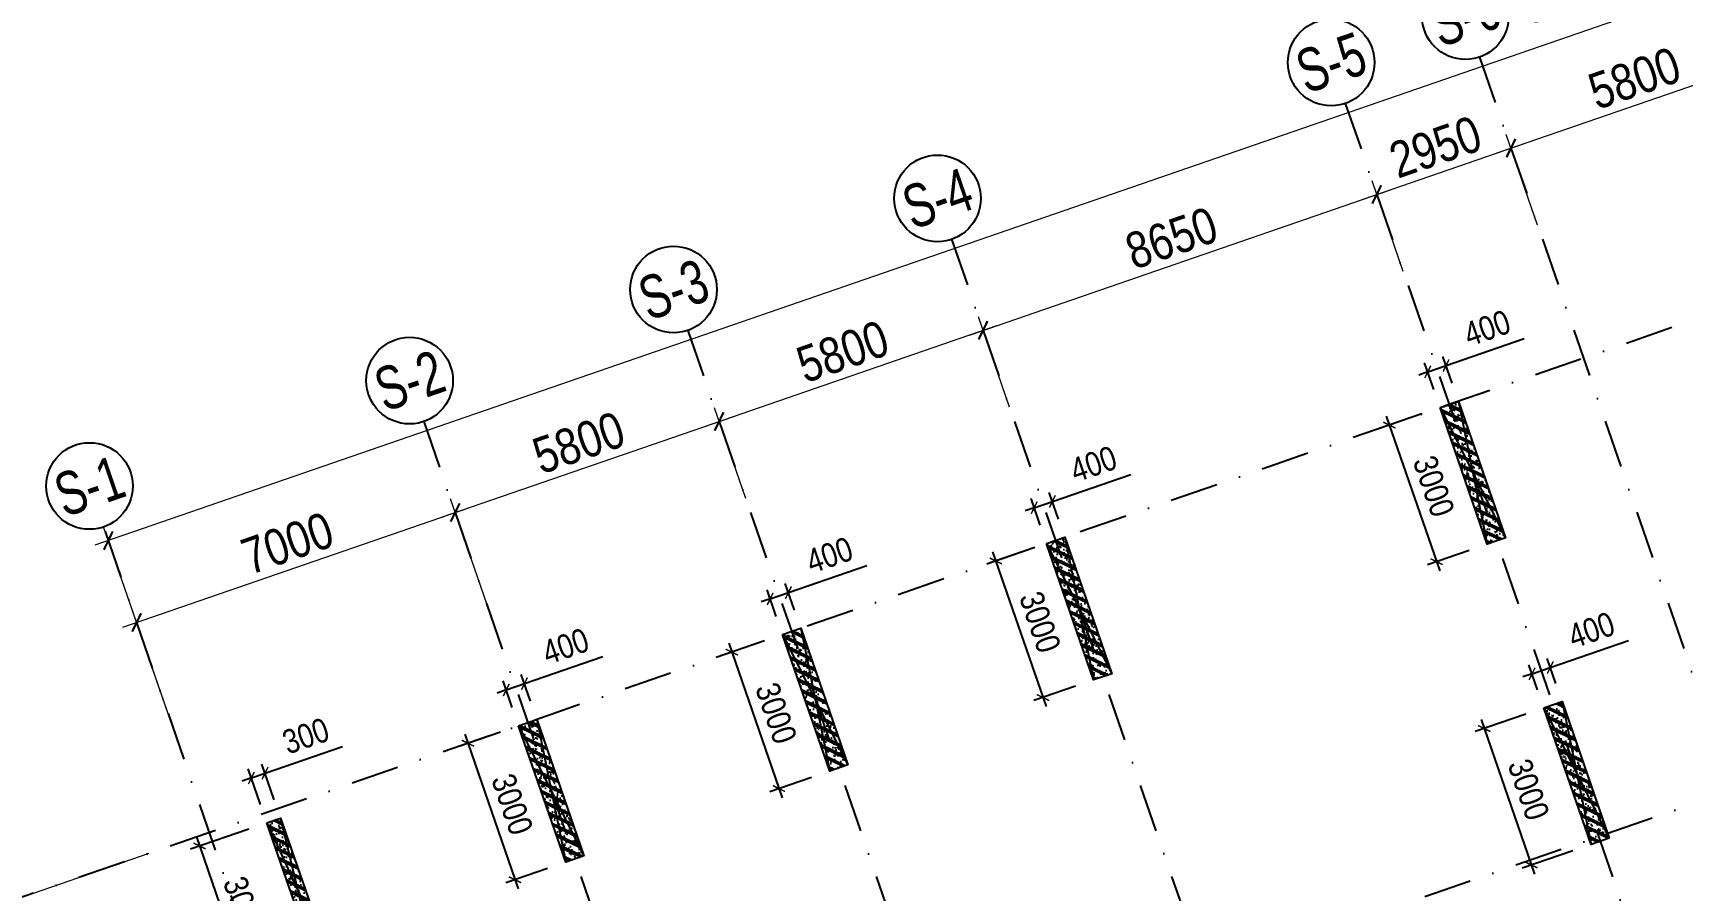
# Model space of a CAD drawing. Header units: millimetres. Extents: x 13965 to 1327256, y -72704 to 46237.
# Drawn here: x 231503 to 265754, y 1318 to 19124 of the extents above; entities that cross this region are included whole.
import ezdxf
from ezdxf.enums import TextEntityAlignment as Align

# ---------------------------------------------------------------- set-up
doc = ezdxf.new("R2010")
doc.units = ezdxf.units.MM
doc.header["$MEASUREMENT"] = 0
doc.linetypes.add('DASHDOT', pattern=[1, 0.5, -0.25, 0, -0.25])
for name, color, linetype in [('ccu11-Manh', 8, 'Continuous'), ('KC2-DIM', 251, 'Continuous'), ('KT-Luoi truc South Tower', 8, 'DASHDOT'), ('ST_MBDV Cot vach 220805$0$AUDIT_I_220805193045-1', 50, 'Continuous'), ('Xref_ST_MBDV Cot vach 30.7.2022|Xref_ST_MBDV Cot vach 30.7.2022|Xref_ST_MBDV Cot vach 30.7.2022|Xref_ST_MBDV Cot vach 30.7.2022|KC-Betong', 6, 'Continuous')]:
    doc.layers.add(name, color=color, linetype=linetype)
doc.layers.add('KT-Kich thuoc', color=159, linetype='Continuous', lineweight=18)
doc.styles.add('Arial Narrow', font='ARIALN.TTF')
doc.styles.add('ST_MBDV Cot vach 220805$0$HBA-Text', font='GOTHIC.TTF')
doc.dimstyles.new('ccu12-200', dxfattribs={"dimscale": 200, "dimtxt": 2.5, "dimasz": 1, "dimexe": 1, "dimexo": 2, "dimgap": 1, "dimtad": 1, "dimdec": 0, "dimdsep": 46, "dimtxsty": 'Arial Narrow', "dimblk": 'ARCHTICK', "dimcen": -1, "dimdle": 1, "dimclrd": 256, "dimclre": 256, "dimclrt": 3, "dimadec": 0, "dimazin": 2, "dimtfac": 0.1, "dimtdec": 0, "dimtmove": 0, "dimatfit": 1, "dimldrblk": 'ARCHTICK', "dimfxl": 1, "dimtvp": 0.833333, "dimtolj": 1, "dimtzin": 12, "dimarcsym": 0})
doc.dimstyles.new('CCU_1-300', dxfattribs={"dimscale": 300, "dimtxt": 2.5, "dimasz": 1, "dimexe": 1, "dimexo": 2, "dimgap": 0.5, "dimtad": 1, "dimdec": 0, "dimdsep": 46, "dimtxsty": 'Arial Narrow', "dimblk": 'ARCHTICK', "dimcen": -1, "dimdle": 1, "dimclrd": 256, "dimclre": 256, "dimclrt": 3, "dimadec": 0, "dimazin": 2, "dimtfac": 0.1, "dimtdec": 0, "dimtix": 1, "dimtmove": 2, "dimatfit": 1, "dimfxl": 1, "dimtvp": 0.833333, "dimtolj": 1, "dimtzin": 12, "dimarcsym": 0})

# ---------------------------------------------------------------- blocks, each defined once
blk = doc.blocks.new('_ArchTick')
at = {"color": 0, "const_width": 0.15}
blk.add_lwpolyline([(-0.5, -0.5), (0.5, 0.5)], dxfattribs=at)
blk = doc.blocks.new('*D1042')
at = {"layer": 'Defpoints', "color": 0, "transparency": 16777216}
for p in [(-107244, 41911, 0), (-103322, 33214, 0), (-108556, 31407)]:
    blk.add_point(p, dxfattribs=at)
at = {"layer": 'KT-Kich thuoc', "lineweight": -2, "transparency": 16777216}
for p, q in [((-107811, 41715), (-111940, 40289)), ((-111755, 40671), (-108459, 31124)), ((-103889, 33019), (-108840, 31309))]:
    blk.add_line(p, q, dxfattribs=at)
at = {"layer": 'KT-Kich thuoc', "lineweight": -2, "transparency": 16777216, "xscale": 300, "yscale": 300, "zscale": 300}
for p, rotation in [((-111657, 40387), 109.0471379637702), ((-108556, 31407), 289.0471379637702)]:
    blk.add_blockref('_ArchTick', p, dxfattribs=dict(at, rotation=rotation))
at = {"layer": 'KT-Kich thuoc', "color": 3, "transparency": 16777216, "insert": (-109603, 36071), "char_height": 750, "attachment_point": 5, "rotation": 289.0471, "style": 'Arial Narrow'}
blk.add_mtext('\\A1;9500', dxfattribs=at)
blk = doc.blocks.new('ST_MBDV Cot vach 220805$0$GRID-SYM-flat-103')
at = {"layer": 'ST_MBDV Cot vach 220805$0$AUDIT_I_220805193045-1'}
blk.add_circle((0, 0, 0), 900, dxfattribs=at)
at = {"layer": 'ST_MBDV Cot vach 220805$0$AUDIT_I_220805193045-1', "style": 'ST_MBDV Cot vach 220805$0$HBA-Text'}
blk.add_attdef('GRID', text='', height=900, rotation=19.0471, dxfattribs=at).set_placement((0, 0, 0), align=Align.MIDDLE_CENTER)
blk = doc.blocks.new('*D1056')
at = {"layer": 'Defpoints', "color": 0, "transparency": 16777216}
for p in [(-52359, 62652), (-108654, 48212), (-107112, 43748, 0)]:
    blk.add_point(p, dxfattribs=at)
at = {"layer": 'KT-Kich thuoc', "lineweight": -2, "transparency": 16777216}
for p, q in [((-53617, 67214), (-108937, 48114)), ((-52555, 63219), (-53998, 67400)), ((-107308, 44315), (-108751, 48496))]:
    blk.add_line(p, q, dxfattribs=at)
at = {"layer": 'KT-Kich thuoc', "lineweight": -2, "transparency": 16777216, "xscale": 300, "yscale": 300, "zscale": 300}
for p, rotation in [((-53900, 67116), 19.04771637789532), ((-108654, 48212), 199.0477163778953)]:
    blk.add_blockref('_ArchTick', p, dxfattribs=dict(at, rotation=rotation))
at = {"layer": 'KT-Kich thuoc', "color": 3, "transparency": 16777216, "insert": (-78140, 59662), "char_height": 750, "attachment_point": 5, "rotation": 19.0477, "style": 'Arial Narrow'}
blk.add_mtext('\\A1;57925', dxfattribs=at)
blk = doc.blocks.new('*D1057')
at = {"layer": 'Defpoints', "color": 0, "transparency": 16777216}
for p in [(-101450, 48795), (-100280, 45407), (-106897, 43123)]:
    blk.add_point(p, dxfattribs=at)
at = {"layer": 'KT-Kich thuoc', "lineweight": -2, "transparency": 16777216}
for p, q in [((-100476, 45974), (-101548, 49079)), ((-108350, 46413), (-101166, 48893)), ((-107092, 43690), (-108164, 46794))]:
    blk.add_line(p, q, dxfattribs=at)
for p, xscale, yscale, zscale, rotation in [((-101450, 48795), 300, 300, 300, 19.04713796427213), ((-108066, 46511), 300.0000000000001, 300.0000000000001, 300.0000000000001, 199.0471379642721)]:
    blk.add_blockref('_ArchTick', p, dxfattribs=dict(at, xscale=xscale, yscale=yscale, zscale=zscale, rotation=rotation))
at = {"layer": 'KT-Kich thuoc', "color": 3, "transparency": 16777216, "insert": (-104932, 48157), "char_height": 750, "attachment_point": 5, "rotation": 19.0471, "style": 'Arial Narrow'}
blk.add_mtext('\\A1;7000', dxfattribs=at)
blk = doc.blocks.new('*D1058')
at = {"layer": 'Defpoints', "color": 0, "transparency": 16777216}
for p in [(-95967, 50688), (-95220, 48523), (-100280, 45407)]:
    blk.add_point(p, dxfattribs=at)
at = {"layer": 'KT-Kich thuoc', "lineweight": -2, "transparency": 16777216}
for p, q in [((-101733, 48697), (-95684, 50786)), ((-95415, 49090), (-96065, 50972)), ((-100476, 45974), (-101548, 49079))]:
    blk.add_line(p, q, dxfattribs=at)
for p, xscale, yscale, zscale, rotation in [((-95967, 50688), 300, 300, 300, 19.04713796427213), ((-101450, 48795), 300.0000000000001, 300.0000000000001, 300.0000000000001, 199.0471379642721)]:
    blk.add_blockref('_ArchTick', p, dxfattribs=dict(at, xscale=xscale, yscale=yscale, zscale=zscale, rotation=rotation))
at = {"layer": 'KT-Kich thuoc', "color": 3, "transparency": 16777216, "insert": (-98882, 50245), "char_height": 750, "attachment_point": 5, "rotation": 19.0471, "style": 'Arial Narrow'}
blk.add_mtext('\\A1;5800', dxfattribs=at)
blk = doc.blocks.new('*D1059')
at = {"layer": 'Defpoints', "color": 0, "transparency": 16777216}
for p in [(-90485, 52581), (-89737, 50415), (-95220, 48523)]:
    blk.add_point(p, dxfattribs=at)
at = {"layer": 'KT-Kich thuoc', "lineweight": -2, "transparency": 16777216}
for p, q in [((-89933, 50983), (-90583, 52864)), ((-96251, 50590), (-90201, 52679)), ((-95415, 49090), (-96065, 50972))]:
    blk.add_line(p, q, dxfattribs=at)
for p, xscale, yscale, zscale, rotation in [((-90485, 52581), 300, 300, 300, 19.04713796427213), ((-95967, 50688), 300.0000000000001, 300.0000000000001, 300.0000000000001, 199.0471379642721)]:
    blk.add_blockref('_ArchTick', p, dxfattribs=dict(at, xscale=xscale, yscale=yscale, zscale=zscale, rotation=rotation))
at = {"layer": 'KT-Kich thuoc', "color": 3, "transparency": 16777216, "insert": (-93400, 52138), "char_height": 750, "attachment_point": 5, "rotation": 19.0471, "style": 'Arial Narrow'}
blk.add_mtext('\\A1;5800', dxfattribs=at)
blk = doc.blocks.new('*D1060')
at = {"layer": 'Defpoints', "color": 0, "transparency": 16777216}
for p in [(-82308, 55404), (-81561, 53238), (-89737, 50415)]:
    blk.add_point(p, dxfattribs=at)
at = {"layer": 'KT-Kich thuoc', "lineweight": -2, "transparency": 16777216}
for p, q in [((-90768, 52483), (-82025, 55502)), ((-81757, 53805), (-82406, 55687)), ((-89933, 50983), (-90583, 52864))]:
    blk.add_line(p, q, dxfattribs=at)
for p, xscale, yscale, zscale, rotation in [((-82308, 55404), 300, 300, 300, 19.04713796427213), ((-90485, 52581), 300.0000000000001, 300.0000000000001, 300.0000000000001, 199.0471379642721)]:
    blk.add_blockref('_ArchTick', p, dxfattribs=dict(at, xscale=xscale, yscale=yscale, zscale=zscale, rotation=rotation))
at = {"layer": 'KT-Kich thuoc', "color": 3, "transparency": 16777216, "insert": (-86570, 54496), "char_height": 750, "attachment_point": 5, "rotation": 19.0471, "style": 'Arial Narrow'}
blk.add_mtext('\\A1;8650', dxfattribs=at)
blk = doc.blocks.new('*D1061')
at = {"layer": 'Defpoints', "color": 0, "transparency": 16777216}
for p in [(-79520, 56366), (-78772, 54201), (-81561, 53238)]:
    blk.add_point(p, dxfattribs=at)
at = {"layer": 'KT-Kich thuoc', "lineweight": -2, "transparency": 16777216}
for p, q in [((-78968, 54768), (-79618, 56650)), ((-82592, 55306), (-79236, 56464)), ((-81757, 53805), (-82406, 55687))]:
    blk.add_line(p, q, dxfattribs=at)
for p, xscale, yscale, zscale, rotation in [((-79520, 56366), 300, 300, 300, 19.04713796427213), ((-82308, 55404), 300.0000000000001, 300.0000000000001, 300.0000000000001, 199.0471379642721)]:
    blk.add_blockref('_ArchTick', p, dxfattribs=dict(at, xscale=xscale, yscale=yscale, zscale=zscale, rotation=rotation))
at = {"layer": 'KT-Kich thuoc', "color": 3, "transparency": 16777216, "insert": (-81088, 56389), "char_height": 750, "attachment_point": 5, "rotation": 19.0471, "style": 'Arial Narrow'}
blk.add_mtext('\\A1;2950', dxfattribs=at)
blk = doc.blocks.new('*D1062')
at = {"layer": 'Defpoints', "color": 0, "transparency": 16777216}
for p in [(-74037, 58259), (-73290, 56094), (-78772, 54201)]:
    blk.add_point(p, dxfattribs=at)
at = {"layer": 'KT-Kich thuoc', "lineweight": -2, "transparency": 16777216}
for p, q in [((-79803, 56269), (-73754, 58357)), ((-73486, 56661), (-74135, 58543)), ((-78968, 54768), (-79618, 56650))]:
    blk.add_line(p, q, dxfattribs=at)
for p, xscale, yscale, zscale, rotation in [((-74037, 58259), 300, 300, 300, 19.04713796427213), ((-79520, 56366), 300.0000000000001, 300.0000000000001, 300.0000000000001, 199.0471379642721)]:
    blk.add_blockref('_ArchTick', p, dxfattribs=dict(at, xscale=xscale, yscale=yscale, zscale=zscale, rotation=rotation))
at = {"layer": 'KT-Kich thuoc', "color": 3, "transparency": 16777216, "insert": (-76953, 57817), "char_height": 750, "attachment_point": 5, "rotation": 19.0471, "style": 'Arial Narrow'}
blk.add_mtext('\\A1;5800', dxfattribs=at)
blk = doc.blocks.new('*D352')
at = {"layer": 'Defpoints', "color": 0, "transparency": 16777216}
for p in [(236323, 3745), (236645, 2813, 0), (236361, 2715, 0)]:
    blk.add_point(p, dxfattribs=at)
at = {"layer": 'KC2-DIM', "lineweight": -2, "transparency": 16777216}
for p, q in [((236323, 3745), (237934, 4302)), ((236231, 3093), (235974, 3836)), ((236514, 3191), (236258, 3934)), ((236039, 3647), (235850, 3582)), ((236039, 3647), (236323, 3745))]:
    blk.add_line(p, q, dxfattribs=at)
at = {"layer": 'KC2-DIM', "lineweight": -2, "transparency": 16777216, "xscale": 200, "yscale": 200, "zscale": 200}
for p, rotation in [((236039, 3647), 19.04713795400126), ((236323, 3745), 199.0471379540013)]:
    blk.add_blockref('_ArchTick', p, dxfattribs=dict(at, rotation=rotation))
at = {"layer": 'KC2-DIM', "color": 3, "transparency": 16777216, "insert": (237169, 4519), "char_height": 500, "attachment_point": 5, "rotation": 19.0471, "style": 'Arial Narrow'}
blk.add_mtext('\\A1;300', dxfattribs=at)
blk = doc.blocks.new('*D353')
at = {"layer": 'Defpoints', "color": 0, "transparency": 16777216}
for p in [(236361, 2715, 0), (237340, -121, 0), (235943, -603)]:
    blk.add_point(p, dxfattribs=at)
at = {"layer": 'KC2-DIM', "lineweight": -2, "transparency": 16777216}
for p, q in [((235983, 2585), (234775, 2168)), ((234899, 2422), (236008, -792)), ((236962, -251), (235754, -668))]:
    blk.add_line(p, q, dxfattribs=at)
at = {"layer": 'KC2-DIM', "lineweight": -2, "transparency": 16777216, "xscale": 200, "yscale": 200, "zscale": 200}
for p, rotation in [((234964, 2233), 109.0471379540024), ((235943, -603), 289.0471379540024)]:
    blk.add_blockref('_ArchTick', p, dxfattribs=dict(at, rotation=rotation))
at = {"layer": 'KC2-DIM', "color": 3, "transparency": 16777216, "insert": (235884, 964), "char_height": 500, "attachment_point": 5, "rotation": 289.0471, "style": 'Arial Narrow'}
blk.add_mtext('\\A1;3000', dxfattribs=at)
blk = doc.blocks.new('*D360')
at = {"layer": 'Defpoints', "color": 0, "transparency": 16777216}
for p in [(241590, 4732, 0), (242569, 1896, 0), (241515, 1532)]:
    blk.add_point(p, dxfattribs=at)
at = {"layer": 'KC2-DIM', "lineweight": -2, "transparency": 16777216}
for p, q in [((241212, 4601), (240347, 4303)), ((240470, 4557), (241580, 1343)), ((242191, 1766), (241326, 1467))]:
    blk.add_line(p, q, dxfattribs=at)
at = {"layer": 'KC2-DIM', "lineweight": -2, "transparency": 16777216, "xscale": 200, "yscale": 200, "zscale": 200}
for p, rotation in [((240536, 4368), 109.0471379540023), ((241515, 1532), 289.0471379540024)]:
    blk.add_blockref('_ArchTick', p, dxfattribs=dict(at, rotation=rotation))
at = {"layer": 'KC2-DIM', "color": 3, "transparency": 16777216, "insert": (241456, 3099), "char_height": 500, "attachment_point": 5, "rotation": 289.0471, "style": 'Arial Narrow'}
blk.add_mtext('\\A1;3000', dxfattribs=at)
blk = doc.blocks.new('*D361')
at = {"layer": 'Defpoints', "color": 0, "transparency": 16777216}
for p in [(241711, 5606), (241968, 4863, 0), (241590, 4732, 0)]:
    blk.add_point(p, dxfattribs=at)
at = {"layer": 'KC2-DIM', "lineweight": -2, "transparency": 16777216}
for p, q in [((241711, 5606), (243338, 6167)), ((241459, 5110), (241268, 5664)), ((241333, 5475), (241711, 5606)), ((241837, 5241), (241646, 5795)), ((241333, 5475), (241144, 5410))]:
    blk.add_line(p, q, dxfattribs=at)
at = {"layer": 'KC2-DIM', "lineweight": -2, "transparency": 16777216, "xscale": 200, "yscale": 200, "zscale": 200}
for p, rotation in [((241333, 5475), 19.04720126997589), ((241711, 5606), 199.0472012699759)]:
    blk.add_blockref('_ArchTick', p, dxfattribs=dict(at, rotation=rotation))
at = {"layer": 'KC2-DIM', "color": 3, "transparency": 16777216, "insert": (242565, 6382), "char_height": 500, "attachment_point": 5, "rotation": 19.0472, "style": 'Arial Narrow'}
blk.add_mtext('\\A1;400', dxfattribs=at)
blk = doc.blocks.new('*D362')
at = {"layer": 'Defpoints', "color": 0, "transparency": 16777216}
for p in [(247072, 6625, 0), (248051, 3789, 0), (246997, 3425)]:
    blk.add_point(p, dxfattribs=at)
at = {"layer": 'KC2-DIM', "lineweight": -2, "transparency": 16777216}
for p, q in [((246694, 6494), (245829, 6196)), ((245953, 6450), (247062, 3236)), ((247673, 3658), (246808, 3360))]:
    blk.add_line(p, q, dxfattribs=at)
at = {"layer": 'KC2-DIM', "lineweight": -2, "transparency": 16777216, "xscale": 200, "yscale": 200, "zscale": 200}
for p, rotation in [((246018, 6261), 109.0471379540019), ((246997, 3425), 289.0471379540019)]:
    blk.add_blockref('_ArchTick', p, dxfattribs=dict(at, rotation=rotation))
at = {"layer": 'KC2-DIM', "color": 3, "transparency": 16777216, "insert": (246938, 4992), "char_height": 500, "attachment_point": 5, "rotation": 289.0471, "style": 'Arial Narrow'}
blk.add_mtext('\\A1;3000', dxfattribs=at)
blk = doc.blocks.new('*D363')
at = {"layer": 'Defpoints', "color": 0, "transparency": 16777216}
for p in [(247194, 7498), (247072, 6625, 0), (247450, 6755, 0)]:
    blk.add_point(p, dxfattribs=at)
at = {"layer": 'KC2-DIM', "lineweight": -2, "transparency": 16777216}
for p, q in [((247194, 7498), (248820, 8060)), ((246942, 7003), (246750, 7557)), ((247320, 7133), (247128, 7687)), ((246816, 7368), (246627, 7303)), ((246816, 7368), (247194, 7498))]:
    blk.add_line(p, q, dxfattribs=at)
at = {"layer": 'KC2-DIM', "lineweight": -2, "transparency": 16777216, "xscale": 200, "yscale": 200, "zscale": 200}
for p, rotation in [((247194, 7498), 199.0472012699759), ((246816, 7368), 19.04720126997589)]:
    blk.add_blockref('_ArchTick', p, dxfattribs=dict(at, rotation=rotation))
at = {"layer": 'KC2-DIM', "color": 3, "transparency": 16777216, "insert": (248047, 8275), "char_height": 500, "attachment_point": 5, "rotation": 19.0472, "style": 'Arial Narrow'}
blk.add_mtext('\\A1;400', dxfattribs=at)
blk = doc.blocks.new('*D364')
at = {"layer": 'Defpoints', "color": 0, "transparency": 16777216}
for p in [(252555, 8518, 0), (253534, 5682, 0), (252480, 5318)]:
    blk.add_point(p, dxfattribs=at)
at = {"layer": 'KC2-DIM', "lineweight": -2, "transparency": 16777216}
for p, q in [((252176, 8387), (251312, 8088)), ((251435, 8343), (252545, 5129)), ((253156, 5551), (252291, 5253))]:
    blk.add_line(p, q, dxfattribs=at)
at = {"layer": 'KC2-DIM', "lineweight": -2, "transparency": 16777216, "xscale": 200, "yscale": 200, "zscale": 200}
for p, rotation in [((251501, 8154), 109.0471379540024), ((252480, 5318), 289.0471379540024)]:
    blk.add_blockref('_ArchTick', p, dxfattribs=dict(at, rotation=rotation))
at = {"layer": 'KC2-DIM', "color": 3, "transparency": 16777216, "insert": (252420, 6884), "char_height": 500, "attachment_point": 5, "rotation": 289.0471, "style": 'Arial Narrow'}
blk.add_mtext('\\A1;3000', dxfattribs=at)
blk = doc.blocks.new('*D365')
at = {"layer": 'Defpoints', "color": 0, "transparency": 16777216}
for p in [(252676, 9391), (252933, 8648, 0), (252555, 8518, 0)]:
    blk.add_point(p, dxfattribs=at)
at = {"layer": 'KC2-DIM', "lineweight": -2, "transparency": 16777216}
for p, q in [((252676, 9391), (254303, 9953)), ((252298, 9261), (252109, 9195)), ((252424, 8896), (252233, 9450)), ((252298, 9261), (252676, 9391)), ((252802, 9026), (252611, 9580))]:
    blk.add_line(p, q, dxfattribs=at)
at = {"layer": 'KC2-DIM', "lineweight": -2, "transparency": 16777216, "xscale": 200, "yscale": 200, "zscale": 200}
for p, rotation in [((252298, 9261), 19.04720126997541), ((252676, 9391), 199.0472012699754)]:
    blk.add_blockref('_ArchTick', p, dxfattribs=dict(at, rotation=rotation))
at = {"layer": 'KC2-DIM', "color": 3, "transparency": 16777216, "insert": (253530, 10168), "char_height": 500, "attachment_point": 5, "rotation": 19.0472, "style": 'Arial Narrow'}
blk.add_mtext('\\A1;400', dxfattribs=at)
blk = doc.blocks.new('*D366')
at = {"layer": 'Defpoints', "color": 0, "transparency": 16777216}
for p in [(260731, 11340, 0), (261710, 8505, 0), (260656, 8141)]:
    blk.add_point(p, dxfattribs=at)
at = {"layer": 'KC2-DIM', "lineweight": -2, "transparency": 16777216}
for p, q in [((260353, 11210), (259488, 10911)), ((259612, 11166), (260721, 7952)), ((261332, 8374), (260467, 8076))]:
    blk.add_line(p, q, dxfattribs=at)
at = {"layer": 'KC2-DIM', "lineweight": -2, "transparency": 16777216, "xscale": 200, "yscale": 200, "zscale": 200}
for p, rotation in [((259677, 10977), 109.0471379540024), ((260656, 8141), 289.0471379540024)]:
    blk.add_blockref('_ArchTick', p, dxfattribs=dict(at, rotation=rotation))
at = {"layer": 'KC2-DIM', "color": 3, "transparency": 16777216, "insert": (260597, 9707), "char_height": 500, "attachment_point": 5, "rotation": 289.0471, "style": 'Arial Narrow'}
blk.add_mtext('\\A1;3000', dxfattribs=at)
blk = doc.blocks.new('*D367')
at = {"layer": 'Defpoints', "color": 0, "transparency": 16777216}
for p in [(260853, 12214), (260731, 11340, 0), (261109, 11471, 0)]:
    blk.add_point(p, dxfattribs=at)
at = {"layer": 'KC2-DIM', "lineweight": -2, "transparency": 16777216}
for p, q in [((260853, 12214), (262479, 12776)), ((260979, 11849), (260787, 12403)), ((260474, 12084), (260285, 12018)), ((260600, 11719), (260409, 12273)), ((260474, 12084), (260853, 12214))]:
    blk.add_line(p, q, dxfattribs=at)
at = {"layer": 'KC2-DIM', "lineweight": -2, "transparency": 16777216, "xscale": 200, "yscale": 200, "zscale": 200}
for p, rotation in [((260853, 12214), 199.0472012699754), ((260474, 12084), 19.04720126997541)]:
    blk.add_blockref('_ArchTick', p, dxfattribs=dict(at, rotation=rotation))
at = {"layer": 'KC2-DIM', "color": 3, "transparency": 16777216, "insert": (261706, 12991), "char_height": 500, "attachment_point": 5, "rotation": 19.0472, "style": 'Arial Narrow'}
blk.add_mtext('\\A1;400', dxfattribs=at)
blk = doc.blocks.new('*D236')
at = {"layer": 'Defpoints', "color": 0, "transparency": 16777216}
for p in [(262885, 5102, 0), (263864, 2266, 0), (262626, 1839)]:
    blk.add_point(p, dxfattribs=at)
at = {"layer": 'KC2-DIM', "lineweight": -2, "transparency": 16777216}
for p, q in [((262507, 4971), (261458, 4609)), ((261582, 4863), (262691, 1650)), ((263486, 2136), (262437, 1773))]:
    blk.add_line(p, q, dxfattribs=at)
at = {"layer": 'KC2-DIM', "lineweight": -2, "transparency": 16777216, "xscale": 200, "yscale": 200, "zscale": 200}
for p, rotation in [((261647, 4674), 109.0471379540023), ((262626, 1839), 289.0471379540024)]:
    blk.add_blockref('_ArchTick', p, dxfattribs=dict(at, rotation=rotation))
at = {"layer": 'KC2-DIM', "color": 3, "transparency": 16777216, "insert": (262567, 3405), "char_height": 500, "attachment_point": 5, "rotation": 289.0471, "style": 'Arial Narrow'}
blk.add_mtext('\\A1;3000', dxfattribs=at)
blk = doc.blocks.new('*D237')
at = {"layer": 'Defpoints', "color": 0, "transparency": 16777216}
for p in [(263018, 5941), (263263, 5232, 0), (262885, 5102, 0)]:
    blk.add_point(p, dxfattribs=at)
at = {"layer": 'KC2-DIM', "lineweight": -2, "transparency": 16777216}
for p, q in [((263018, 5941), (264645, 6503)), ((262754, 5480), (262575, 6000)), ((262640, 5811), (263018, 5941)), ((263132, 5610), (262953, 6130)), ((262640, 5811), (262451, 5745))]:
    blk.add_line(p, q, dxfattribs=at)
at = {"layer": 'KC2-DIM', "lineweight": -2, "transparency": 16777216, "xscale": 200, "yscale": 200, "zscale": 200}
for p, rotation in [((262640, 5811), 19.04713795400126), ((263018, 5941), 199.0471379540013)]:
    blk.add_blockref('_ArchTick', p, dxfattribs=dict(at, rotation=rotation))
at = {"layer": 'KC2-DIM', "color": 3, "transparency": 16777216, "insert": (263872, 6718), "char_height": 500, "attachment_point": 5, "rotation": 19.0471, "style": 'Arial Narrow'}
blk.add_mtext('\\A1;400', dxfattribs=at)
blk = doc.blocks.new('*U38')
h = blk.add_hatch()
h.set_pattern_fill('VATLIEU04', color=250, scale=40, style=0, pattern_type=2)
h.set_pattern_definition([(50, (-550, 3050), (286.904, -25.101), [30, -330]), (355, (-550, 3050), (-55.5, 300.877), [24, -264]), (100.451, (-526.1, 3047.9), (231.404, 275.776), [25.496, -280.457]), (46.184, (-550, 3130), (426.896, -66.208), [45, -495]), (96.636, (-514.43, 3124.5), (373.865, 389.647), [38.244, -420.685]), (351.184, (-550, 3130), (373.865, 389.65), [36, -396]), (21, (-510, 3110), (238.763, -161.048), [30, -330]), (326, (-510, 3110), (97.326, 290.06), [24, -264]), (71.451, (-490.1, 3096.58), (336.09, 129.012), [25.496, -280.457]), (37.5, (-550, 3050), (4.864, 133.1575), [0, -260.8, 0, -268, 0, -265]), (7.5, (-550, 3050), (105.228, 157.7647), [0, -152.8, 0, -254.8, 0, -101]), (327.5, (-639.2, 3050), (213.529, -9.022), [0, -100, 0, -312, 0, -414]), (317.5, (-679.2, 3050), (233.274, 40.042), [0, -130, 0, -207.2, 0, -294]), (45, (-550, 3050), (-120.208, 120.208), []), (45, (-550, 3099), (-120.208, 120.208), [])])
h.paths.add_polyline_path([(-475, -475), (-75, -475), (-75, 2525), (-475, 2525)])
at = {"color": 6, "ltscale": 0.25}
blk.add_lwpolyline([(-475, -475), (-75, -475), (-75, 2525), (-475, 2525)], close=True, dxfattribs=at)
at = {"layer": 'Defpoints', "linetype": 'ByBlock', "ltscale": 30}
for p, q in [((-75, -475), (-475, 2525)), ((-475, -475), (-75, 2525))]:
    blk.add_line(p, q, dxfattribs=at)
blk = doc.blocks.new('*U47')
h = blk.add_hatch()
h.set_pattern_fill('VATLIEU04', color=250, scale=40, style=0, pattern_type=2)
h.set_pattern_definition([(50, (-650, 3050), (286.904, -25.101), [30, -330]), (355, (-650, 3050), (-55.5, 300.877), [24, -264]), (100.451, (-626.1, 3047.9), (231.404, 275.776), [25.496, -280.457]), (46.184, (-650, 3130), (426.896, -66.208), [45, -495]), (96.636, (-614.43, 3124.5), (373.865, 389.647), [38.244, -420.685]), (351.184, (-650, 3130), (373.865, 389.65), [36, -396]), (21, (-610, 3110), (238.763, -161.048), [30, -330]), (326, (-610, 3110), (97.326, 290.06), [24, -264]), (71.451, (-590.1, 3096.58), (336.09, 129.012), [25.496, -280.457]), (37.5, (-650, 3050), (4.864, 133.1575), [0, -260.8, 0, -268, 0, -265]), (7.5, (-650, 3050), (105.228, 157.7647), [0, -152.8, 0, -254.8, 0, -101]), (327.5, (-739.2, 3050), (213.529, -9.022), [0, -100, 0, -312, 0, -414]), (317.5, (-779.2, 3050), (233.274, 40.042), [0, -130, 0, -207.2, 0, -294]), (45, (-650, 3050), (-120.208, 120.208), []), (45, (-650, 3099), (-120.208, 120.208), [])])
h.paths.add_polyline_path([(-475, -475), (-175, -475), (-175, 2525), (-475, 2525)])
at = {"color": 6, "ltscale": 0.25}
blk.add_lwpolyline([(-475, -475), (-175, -475), (-175, 2525), (-475, 2525)], close=True, dxfattribs=at)
at = {"layer": 'Defpoints', "linetype": 'ByBlock', "ltscale": 30}
for p, q in [((-175, -475), (-475, 2525)), ((-475, -475), (-175, 2525))]:
    blk.add_line(p, q, dxfattribs=at)
blk = doc.blocks.new('MBCV-T21')
at = {"layer": 'Xref_ST_MBDV Cot vach 30.7.2022|Xref_ST_MBDV Cot vach 30.7.2022|Xref_ST_MBDV Cot vach 30.7.2022|Xref_ST_MBDV Cot vach 30.7.2022|KC-Betong', "linetype": 'ByBlock', "xscale": -1, "rotation": 199.0471379540016}
for name, p in [('*U38', (-74313, 24960, 0)), ('*U38', (-82490, 22138, 0)), ('*U38', (-87972, 20245, 0)), ('*U38', (-72159, 18722, 0)), ('*U38', (-93455, 18352, 0)), ('*U47', (-98683, 16335, 0))]:
    blk.add_blockref(name, p, dxfattribs=at)
blk = doc.blocks.new('Asix South Tower')
at = {"layer": 'KT-Luoi truc South Tower', "ltscale": 2000}
for p, q in [((-45928.1, 63080), (-113358.3, 39799.9)), ((-80172.4, 58256.6), (-62007.1, 5641.4)), ((-82960.9, 57293.9), (-64795.6, 4678.7)), ((-91137.3, 54471), (-72972, 1855.8)), ((-96619.8, 52578.2), (-78454.5, -37)), ((-102102.2, 50685.3), (-83937, -1929.8)), ((-108719, 48400.9), (-90553.7, -4214.3)), ((-67132.6, 45709), (-110541.5, 30722.1))]:
    blk.add_line(p, q, dxfattribs=at)
at = {"layer": 'KT-Kich thuoc'}
ref = blk.add_blockref('ST_MBDV Cot vach 220805$0$GRID-SYM-flat-103', (-80466.2, 59107.3), dxfattribs=at)
ref.add_attrib('GRID', 'S-6', dxfattribs={"layer": 'ST_MBDV Cot vach 220805$0$AUDIT_I_220805193045-1', "height": 900, "rotation": 19, "style": 'ST_MBDV Cot vach 220805$0$HBA-Text', "width": 0.75}).set_placement((-80466.2, 59107.3, 0), align=Align.MIDDLE_CENTER)
ref = blk.add_blockref('ST_MBDV Cot vach 220805$0$GRID-SYM-flat-103', (-83254.6, 58144.6), dxfattribs=at)
ref.add_attrib('GRID', 'S-5', dxfattribs={"layer": 'ST_MBDV Cot vach 220805$0$AUDIT_I_220805193045-1', "height": 900, "rotation": 19, "style": 'ST_MBDV Cot vach 220805$0$HBA-Text', "width": 0.75}).set_placement((-83254.6, 58144.6, 0), align=Align.MIDDLE_CENTER)
ref = blk.add_blockref('ST_MBDV Cot vach 220805$0$GRID-SYM-flat-103', (-91431.1, 55321.7), dxfattribs=at)
ref.add_attrib('GRID', 'S-4', dxfattribs={"layer": 'ST_MBDV Cot vach 220805$0$AUDIT_I_220805193045-1', "height": 900, "rotation": 19, "style": 'ST_MBDV Cot vach 220805$0$HBA-Text', "width": 0.75}).set_placement((-91431.1, 55321.7, 0), align=Align.MIDDLE_CENTER)
ref = blk.add_blockref('ST_MBDV Cot vach 220805$0$GRID-SYM-flat-103', (-96913.5, 53428.9), dxfattribs=at)
ref.add_attrib('GRID', 'S-3', dxfattribs={"layer": 'ST_MBDV Cot vach 220805$0$AUDIT_I_220805193045-1', "height": 900, "rotation": 19, "style": 'ST_MBDV Cot vach 220805$0$HBA-Text', "width": 0.75}).set_placement((-96913.5, 53428.9, 0), align=Align.MIDDLE_CENTER)
ref = blk.add_blockref('ST_MBDV Cot vach 220805$0$GRID-SYM-flat-103', (-102396, 51536.1), dxfattribs=at)
ref.add_attrib('GRID', 'S-2', dxfattribs={"layer": 'ST_MBDV Cot vach 220805$0$AUDIT_I_220805193045-1', "height": 900, "rotation": 19.04714, "style": 'ST_MBDV Cot vach 220805$0$HBA-Text', "width": 0.75}).set_placement((-102396, 51536.1, 0), align=Align.MIDDLE_CENTER)
ref = blk.add_blockref('ST_MBDV Cot vach 220805$0$GRID-SYM-flat-103', (-109045.2, 49346.2), dxfattribs=at)
ref.add_attrib('GRID', 'S-1', dxfattribs={"layer": 'ST_MBDV Cot vach 220805$0$AUDIT_I_220805193045-1', "height": 900, "rotation": 19, "style": 'ST_MBDV Cot vach 220805$0$HBA-Text', "width": 0.75}).set_placement((-109045.2, 49346.2, 0), align=Align.MIDDLE_CENTER)
dim = blk.add_linear_dim(base=(-108653.6, 48211.9), p1=(-52359, 62651.6), p2=(-107112.2, 43747.5, 0), angle=199.04772, dimstyle='CCU_1-300', dxfattribs=at)
dim.commit()
dim.dimension.update_dxf_attribs({"geometry": '*D1056', "text_midpoint": (-78139.5, 59662.1), "dimtype": 129})
for base, p1, p2, angle, picture, middle in [((-74037.4, 58259.3), (-78772.3, 54201), (-73289.8, 56093.8), 19.04714, '*D1062', (-76952.6, 57816.6)), ((-79519.9, 56366.5), (-81560.8, 53238.3), (-78772.3, 54201), 19.04714, '*D1061', (-81088, 56388.8)), ((-82308.4, 55403.7), (-89737.2, 50415.4), (-81560.8, 53238.3), 19.04714, '*D1060', (-86570.5, 54496)), ((-90484.8, 52580.8), (-95219.6, 48522.6), (-89737.2, 50415.4), 19.04714, '*D1059', (-93399.9, 52138.2)), ((-95967.2, 50688), (-100279.9, 45407), (-95219.6, 48522.6), 19.04714, '*D1058', (-98882.4, 50245.4)), ((-101449.7, 48795.2), (-106896.7, 43122.6), (-100279.9, 45407), 19.04714, '*D1057', (-104932, 48156.8)), ((-108556.5, 31407.3), (-107243.8, 41910.9, 0), (-103322.2, 33214.4, 0), 109.04714, '*D1042', (-109602.9, 36071.2))]:
    dim = blk.add_linear_dim(base=base, p1=p1, p2=p2, angle=angle, dimstyle='CCU_1-300', dxfattribs=at)
    dim.commit()
    dim.dimension.update_dxf_attribs({"geometry": picture, "text_midpoint": middle})

msp = doc.modelspace()

# ---------------------------------------------------------------- block references
at = {"layer": 'ccu11-Manh'}
msp.add_blockref('MBCV-T21', (335648.4, -13913.9), dxfattribs=at)
at = {"layer": 'KT-Kich thuoc'}
msp.add_blockref('Asix South Tower', (341721.4, -39634.4), dxfattribs=at)

# ---------------------------------------------------------------- dimensions: what is measured, and where the dimension line sits
at = {"layer": 'KC2-DIM'}
for p1, p2, distance, picture, middle in [((260731, 11340.5, 0), (261109.1, 11471, 0), 786.1, '*D367', (261706.3, 12990.5)), ((260731, 11340.5, 0), (261710, 8504.7, 0), -1115, '*D366', (260596.9, 9707.3)), ((252554.6, 8517.6, 0), (252932.7, 8648.1, 0), 786.1, '*D365', (253529.9, 10167.6)), ((247072.1, 6624.8, 0), (247450.2, 6755.3, 0), 786.1, '*D363', (248047.5, 8274.8)), ((252554.6, 8517.6, 0), (253533.6, 5681.8, 0), -1115, '*D364', (252420.5, 6884.4)), ((262884.9, 5101.8, 0), (263263, 5232.4, 0), 749.9, '*D237', (263872, 6717.7)), ((241589.7, 4732, 0), (241967.8, 4862.5, 0), 786.1, '*D361', (242565, 6382)), ((247072.1, 6624.8, 0), (248051.2, 3789, 0), -1115, '*D362', (246938, 4991.6)), ((262884.9, 5101.8, 0), (263863.9, 2266.1, 0), -1309.7, '*D236', (262566.8, 3405.1)), ((241589.7, 4732, 0), (242568.7, 1896.2, 0), -1115, '*D360', (241455.6, 3098.8))]:
    dim = msp.add_aligned_dim(p1=p1, p2=p2, distance=distance, dimstyle='ccu12-200', dxfattribs=at)
    dim.commit()
    dim.dimension.update_dxf_attribs({"geometry": picture, "text_midpoint": middle})
for p2, distance, picture, middle in [((236644.7, 2813.1, 0), 986.1, '*D352', (237168.9, 4519)), ((237340.2, -120.5, 0), -1478, '*D353', (235883.9, 963.6))]:
    dim = msp.add_aligned_dim(p1=(236361.1, 2715.2, 0), p2=p2, distance=distance, dimstyle='ccu12-200', override={"dimzin": 0}, dxfattribs=at)
    dim.commit()
    dim.dimension.update_dxf_attribs({"geometry": picture, "text_midpoint": middle})

doc.saveas('drawing.dxf')
